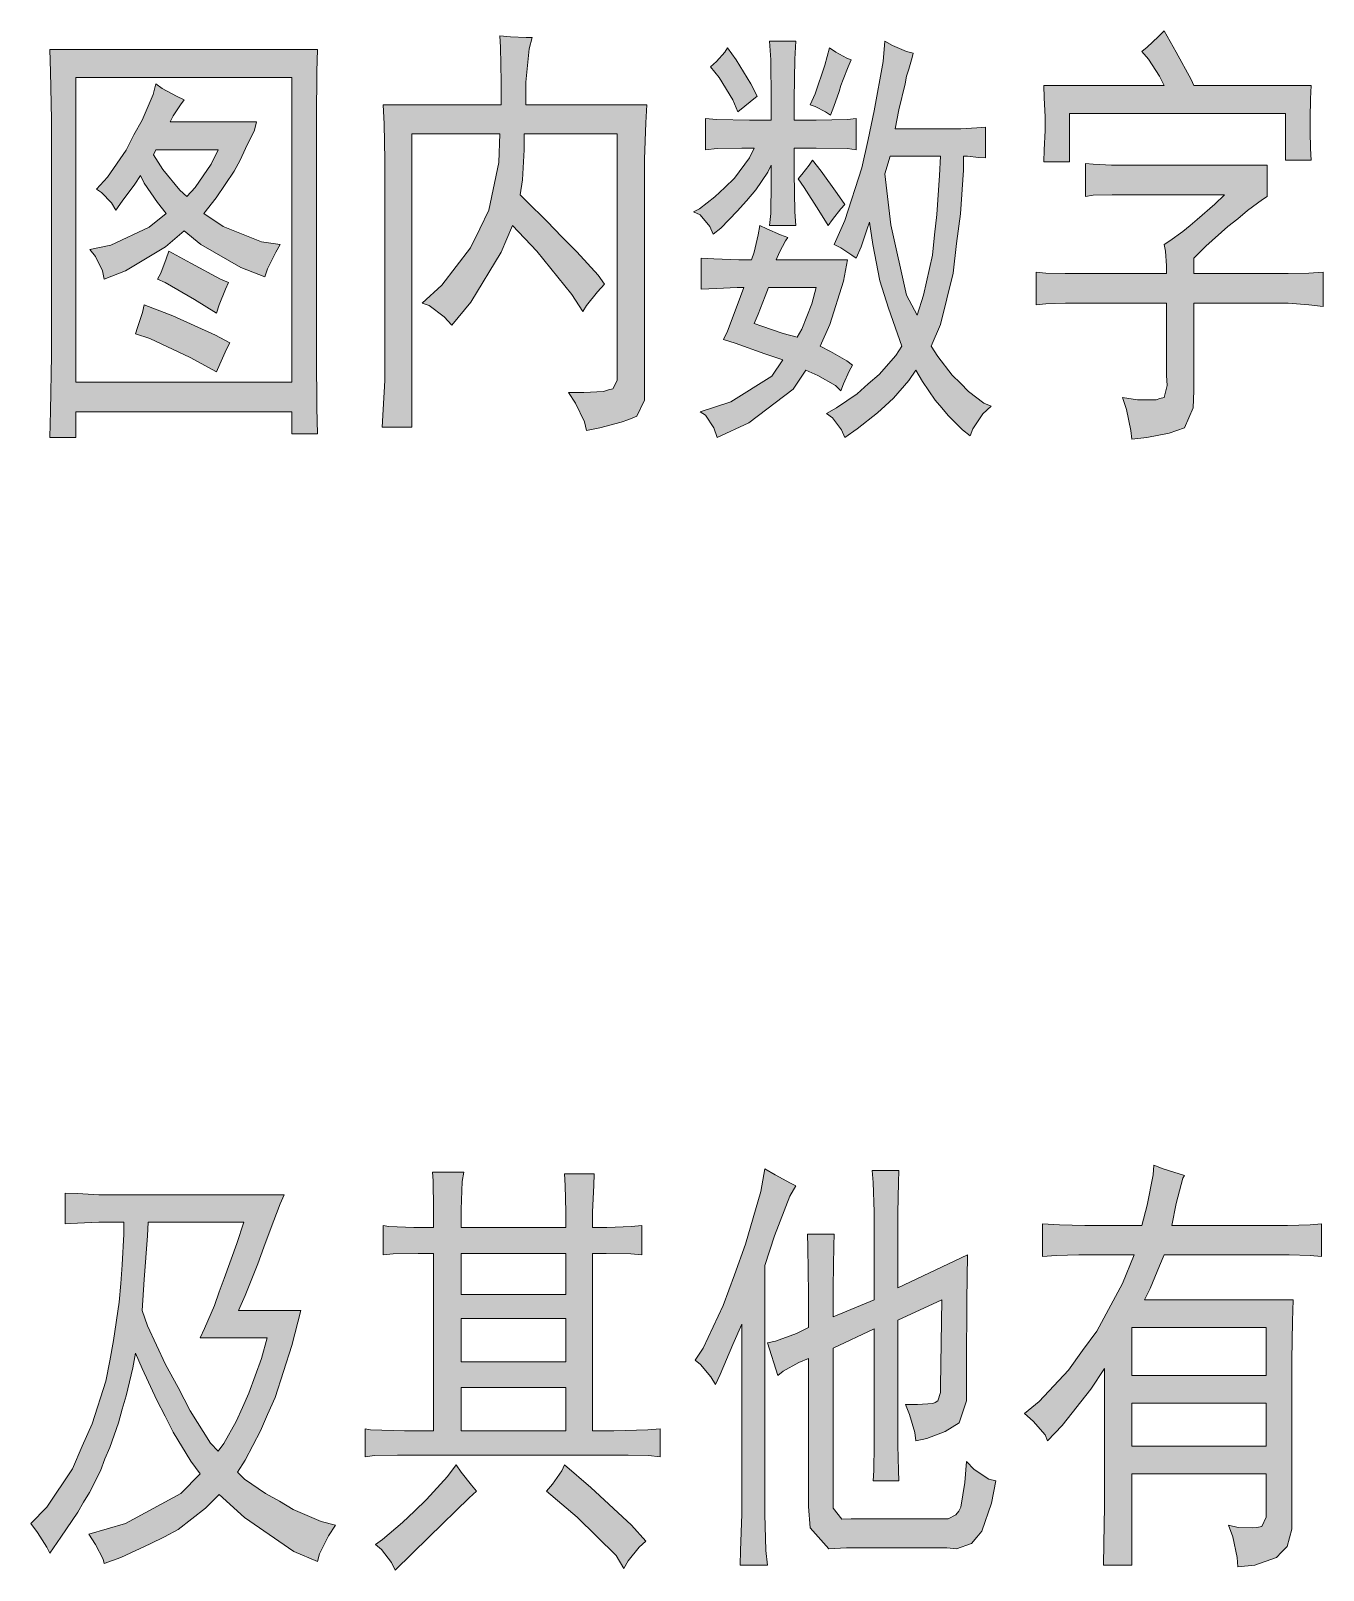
# Model space of a CAD drawing. Header units: millimetres. Extents: x 0 to 414, y 0 to 292.
# Drawn here: x 386.2 to 394.52, y 157.38 to 167.28 of the extents above; entities that cross this region are included whole.
import ezdxf

# ---------------------------------------------------------------- set-up
doc = ezdxf.new("R2010")
doc.units = ezdxf.units.MM

msp = doc.modelspace()

# ---------------------------------------------------------------- hatches: boundary and pattern name
h = msp.add_hatch(color=0)
h.dxf.hatch_style = 2
h.paths.add_polyline_path([(388.722306, 165.530389), (388.849306, 165.646806), (389.03275, 165.886694), (389.092722, 166.010167), (389.152694, 166.130111), (389.216194, 166.437028), (389.22325, 166.620472), (388.655278, 166.620472), (388.655278, 164.733111), (388.464778, 164.733111), (388.471833, 164.846), (388.482417, 165.032972), (388.482417, 165.110583), (388.482417, 166.341778), (388.482417, 166.451139), (388.478889, 166.683972), (388.471833, 166.807444), (389.230306, 166.807444), (389.230306, 166.955611), (389.226778, 167.177861), (389.22325, 167.251944), (389.290278, 167.244889), (389.392583, 167.241361), (389.431389, 167.241361), (389.410222, 167.167278), (389.389056, 166.952083), (389.389056, 166.807444), (390.168694, 166.807444), (390.161639, 166.691028), (390.154583, 166.458194), (390.154583, 166.341778), (390.154583, 164.987111), (390.154583, 164.905972), (390.105194, 164.803667), (390.052278, 164.7825), (390.002889, 164.764861), (389.865306, 164.729583), (389.780639, 164.711944), (389.766528, 164.768389), (389.710083, 164.888333), (389.664222, 164.955361), (389.763, 164.955361), (389.89, 164.962417), (389.92175, 164.973), (389.949972, 164.980056), (389.978194, 165.032972), (389.978194, 165.078833), (389.978194, 166.620472), (389.378472, 166.620472), (389.378472, 166.518167), (389.367889, 166.324139), (389.353778, 166.228889), (389.392583, 166.190083), (389.526639, 166.056028), (389.621889, 165.95725), (389.717139, 165.862), (389.854722, 165.710306), (389.897056, 165.653861), (389.851194, 165.604472), (389.780639, 165.516278), (389.755944, 165.477472), (389.685389, 165.586833), (389.459611, 165.865528), (389.304389, 166.031333), (389.230306, 165.858472), (389.036278, 165.537444), (388.912806, 165.389278), (388.863417, 165.442194), (388.768167, 165.516278)])
h = msp.add_hatch(color=0)
h.dxf.hatch_style = 2
h.paths.add_polyline_path([(390.9695, 166.708667), (390.9695, 166.839194), (390.965972, 167.096722), (390.958917, 167.216667), (391.12825, 167.216667), (391.121194, 167.10025), (391.117667, 166.84625), (391.117667, 166.708667), (391.258778, 166.708667), (391.459861, 166.712194), (391.516306, 166.71925), (391.516306, 166.518167), (391.459861, 166.525222), (391.258778, 166.52875), (391.117667, 166.52875), (391.117667, 166.37), (391.121194, 166.119528), (391.12825, 166.031333), (390.958917, 166.031333), (390.965972, 166.108944), (390.9695, 166.302972), (390.9695, 166.419389), (390.948333, 166.373528), (390.870722, 166.260639), (390.81075, 166.190083), (390.750778, 166.123056), (390.644944, 166.013694), (390.595556, 165.974889), (390.574389, 166.024278), (390.510889, 166.098361), (390.468556, 166.119528), (390.507361, 166.137167), (390.606139, 166.214778), (390.669639, 166.27475), (390.733139, 166.334722), (390.828389, 166.46525), (390.860139, 166.52875), (390.779, 166.52875), (390.62025, 166.525222), (390.546167, 166.518167), (390.546167, 166.71925), (390.616722, 166.712194), (390.828389, 166.708667)])
h = msp.add_hatch(color=0)
h.paths.add_polyline_path([(391.883194, 167.139056), (391.876139, 167.110833), (391.854972, 167.03675), (391.840861, 166.990889), (391.830278, 166.9415), (391.791472, 166.775694), (391.766778, 166.652222), (392.151306, 166.652222), (392.190111, 166.652222), (392.292417, 166.659278), (392.348861, 166.662806), (392.348861, 166.46525), (392.303, 166.468778), (392.232444, 166.475833), (392.20775, 166.475833), (392.20775, 166.387639), (392.186583, 166.105417), (392.161889, 165.914917), (392.140722, 165.724417), (392.059583, 165.392806), (391.999611, 165.255222), (392.041944, 165.188194), (392.133667, 165.06825), (392.186583, 165.015333), (392.2395, 164.962417), (392.338278, 164.888333), (392.384139, 164.867167), (392.331222, 164.817778), (392.267722, 164.722528), (392.250083, 164.676667), (392.200694, 164.715472), (392.108972, 164.807194), (392.066639, 164.856583), (392.024306, 164.905972), (391.943167, 165.025917), (391.900833, 165.1), (391.854972, 165.032972), (391.756194, 164.920083), (391.703278, 164.870694), (391.653889, 164.824833), (391.523361, 164.722528), (391.442222, 164.666083), (391.421056, 164.715472), (391.364611, 164.793083), (391.325806, 164.821306), (391.389306, 164.856583), (391.523361, 164.948306), (391.593917, 165.011806), (391.664472, 165.071778), (391.770306, 165.19525), (391.809111, 165.255222), (391.780889, 165.332833), (391.724444, 165.498639), (391.696222, 165.586833), (391.668, 165.675028), (391.622139, 165.907861), (391.600972, 166.0525), (391.586861, 166.010167), (391.548056, 165.89375), (391.516306, 165.819667), (391.488083, 165.840833), (391.417528, 165.886694), (391.375194, 165.907861), (391.442222, 166.063083), (391.551583, 166.40175), (391.593917, 166.585194), (391.632722, 166.768639), (391.689167, 167.086139), (391.69975, 167.216667), (391.749139, 167.188444), (391.840861, 167.149639)])
h.paths.add_polyline_path([(391.69975, 166.362944), (391.738556, 166.034861), (391.840861, 165.583306), (391.907889, 165.452778), (391.950222, 165.583306), (392.006667, 165.840833), (392.020778, 165.971361), (392.034889, 166.101889), (392.052528, 166.352361), (392.059583, 166.475833), (391.735028, 166.475833)])
h = msp.add_hatch(color=0)
h.dxf.hatch_style = 2
h.paths.add_polyline_path([(393.498917, 167.283694), (393.576528, 167.146111), (393.671778, 166.969722), (393.689417, 166.930917), (394.444361, 166.930917), (394.440833, 166.84625), (394.437306, 166.71925), (394.437306, 166.673389), (394.437306, 166.634583), (394.440833, 166.525222), (394.444361, 166.451139), (394.278556, 166.451139), (394.278556, 166.751), (392.888611, 166.751), (392.888611, 166.440556), (392.722806, 166.440556), (392.726333, 166.518167), (392.733389, 166.641639), (392.733389, 166.683972), (392.733389, 166.729833), (392.726333, 166.853306), (392.722806, 166.930917), (393.498917, 166.930917), (393.467167, 166.990889), (393.396611, 167.10025), (393.354278, 167.149639), (393.389556, 167.177861), (393.460111, 167.244889)])
h = msp.add_hatch(color=0)
h.paths.add_polyline_path([(388.0485, 167.16375), (388.044972, 167.022639), (388.041444, 166.71925), (388.041444, 166.553444), (388.041444, 165.364583), (388.041444, 165.19525), (388.044972, 164.856583), (388.0485, 164.690778), (387.882694, 164.690778), (387.882694, 164.831889), (386.49275, 164.831889), (386.49275, 164.666083), (386.326944, 164.666083), (386.330472, 164.838944), (386.337528, 165.19525), (386.337528, 165.375167), (386.337528, 166.553444), (386.337528, 166.712194), (386.330472, 167.019111), (386.326944, 167.16375)])
h.paths.add_polyline_path([(387.882694, 165.022389), (387.882694, 166.983833), (386.49275, 166.983833), (386.49275, 165.022389)])
h = msp.add_hatch(color=0)
h.dxf.hatch_style = 2
h.paths.add_polyline_path([(390.687278, 167.174333), (390.743722, 167.096722), (390.838972, 166.9415), (390.877778, 166.863889), (390.754306, 166.761583), (390.722556, 166.839194), (390.634361, 166.983833), (390.577917, 167.050861), (390.616722, 167.086139), (390.669639, 167.146111)])
h = msp.add_hatch(color=0)
h.dxf.hatch_style = 2
h.paths.add_polyline_path([(391.484556, 167.096722), (391.463389, 167.050861), (391.431639, 166.969722), (391.417528, 166.930917), (391.406944, 166.892111), (391.371667, 166.796861), (391.3505, 166.740417), (391.31875, 166.761583), (391.251722, 166.796861), (391.219972, 166.807444), (391.251722, 166.878), (391.315222, 167.061444), (391.343444, 167.174333), (391.385778, 167.146111), (391.456333, 167.107306)])
h = msp.add_hatch(color=0)
h.paths.add_polyline_path([(387.19125, 166.839194), (387.166556, 166.807444), (387.120694, 166.736889), (387.099528, 166.698083), (387.656917, 166.698083), (387.642806, 166.645167), (387.586361, 166.525222), (387.551083, 166.451139), (387.512278, 166.380583), (387.395861, 166.207722), (387.31825, 166.108944), (387.441722, 166.024278), (387.688667, 165.9255), (387.808611, 165.907861), (387.780389, 165.858472), (387.727472, 165.752639), (387.709833, 165.699722), (387.554611, 165.759694), (387.297083, 165.907861), (387.19125, 165.996056), (387.071306, 165.89375), (386.813778, 165.738528), (386.676194, 165.685611), (386.665611, 165.738528), (386.61975, 165.83025), (386.584472, 165.876111), (386.718528, 165.904333), (386.965472, 166.02075), (387.074833, 166.108944), (387.018389, 166.1795), (386.933722, 166.302972), (386.909028, 166.352361), (386.87375, 166.295917), (386.792611, 166.186556), (386.750278, 166.130111), (386.722056, 166.175972), (386.658556, 166.243), (386.626806, 166.264167), (386.697361, 166.341778), (386.817306, 166.514639), (386.866694, 166.613417), (386.919611, 166.708667), (386.990167, 166.874472), (387.007806, 166.9415), (387.050139, 166.913278), (387.141861, 166.863889)])
h.paths.add_polyline_path([(386.993694, 166.486417), (387.053667, 166.391167), (387.163028, 166.257111), (387.208889, 166.218306), (387.261806, 166.27475), (387.364111, 166.426444), (387.409972, 166.518167), (387.007806, 166.518167)])
h = msp.add_hatch(color=0)
h.dxf.hatch_style = 2
h.paths.add_polyline_path([(391.234083, 166.451139), (391.290528, 166.380583), (391.392833, 166.235944), (391.442222, 166.165389), (391.417528, 166.137167), (391.364611, 166.070139), (391.336389, 166.031333), (391.276417, 166.126583), (391.181167, 166.27475), (391.142361, 166.331194), (391.167056, 166.359417), (391.212917, 166.419389)])
h = msp.add_hatch(color=0)
h.dxf.hatch_style = 2
h.paths.add_polyline_path([(394.162139, 166.419389), (394.162139, 166.218306), (394.130389, 166.197139), (394.035139, 166.126583), (393.971639, 166.073667), (393.908139, 166.024278), (393.767028, 165.897278), (393.689417, 165.819667), (393.689417, 165.720889), (394.253861, 165.720889), (394.296194, 165.720889), (394.43025, 165.724417), (394.521972, 165.731472), (394.521972, 165.509222), (394.43025, 165.519806), (394.296194, 165.530389), (394.253861, 165.530389), (393.689417, 165.530389), (393.689417, 164.965944), (393.685889, 164.856583), (393.629444, 164.729583), (393.580056, 164.711944), (393.530667, 164.694306), (393.386028, 164.666083), (393.290778, 164.6555), (393.283722, 164.711944), (393.2555, 164.846), (393.230806, 164.923611), (393.326056, 164.9095), (393.446, 164.9095), (393.470694, 164.916556), (393.498917, 164.923611), (393.516556, 165.001222), (393.513028, 165.064722), (393.513028, 165.530389), (392.930944, 165.530389), (392.863917, 165.530389), (392.736917, 165.526861), (392.673417, 165.519806), (392.673417, 165.731472), (392.736917, 165.724417), (392.860389, 165.720889), (392.923889, 165.720889), (393.513028, 165.720889), (393.513028, 165.770278), (393.505972, 165.865528), (393.498917, 165.907861), (393.534194, 165.932556), (393.618861, 165.992528), (393.664722, 166.031333), (393.710583, 166.070139), (393.823472, 166.168917), (393.886972, 166.228889), (393.237861, 166.228889), (393.163778, 166.228889), (393.040306, 166.225361), (392.990917, 166.218306), (392.990917, 166.429972), (393.040306, 166.426444), (393.16025, 166.419389), (393.230806, 166.419389)])
h = msp.add_hatch(color=0)
h.paths.add_polyline_path([(391.075333, 165.953722), (391.061222, 165.932556), (391.022417, 165.858472), (391.00125, 165.809083), (391.459861, 165.809083), (391.435167, 165.6715), (391.346972, 165.392806), (391.283472, 165.255222), (391.3505, 165.219944), (391.456333, 165.159972), (391.491611, 165.13175), (391.470444, 165.092944), (391.435167, 165.011806), (391.417528, 164.965944), (391.38225, 165.001222), (391.269361, 165.064722), (391.19175, 165.1), (391.110611, 164.976528), (390.824861, 164.761333), (390.62025, 164.666083), (390.599083, 164.729583), (390.546167, 164.810722), (390.510889, 164.831889), (390.708444, 164.895389), (390.973028, 165.061194), (391.043583, 165.167028), (390.927167, 165.205833), (390.736667, 165.272861), (390.662583, 165.297556), (390.687278, 165.350472), (390.750778, 165.516278), (390.793111, 165.632694), (390.750778, 165.632694), (390.616722, 165.625639), (390.517944, 165.622111), (390.517944, 165.819667), (390.599083, 165.816139), (390.761361, 165.809083), (390.8425, 165.809083), (390.860139, 165.858472), (390.884833, 165.971361), (390.895417, 166.031333), (390.941278, 166.010167), (391.029472, 165.971361)])
h.paths.add_polyline_path([(390.860139, 165.399861), (390.909528, 165.382222), (391.047111, 165.336361), (391.135306, 165.311667), (391.167056, 165.364583), (391.230556, 165.526861), (391.258778, 165.632694), (390.951861, 165.632694), (390.930694, 165.57625), (390.884833, 165.459833)])
h = msp.add_hatch(color=0)
h.dxf.hatch_style = 2
h.paths.add_polyline_path([(387.092472, 165.865528), (387.233583, 165.787917), (387.424083, 165.685611), (387.477, 165.664444), (387.455833, 165.622111), (387.417028, 165.519806), (387.399389, 165.466889), (387.258278, 165.555083), (387.067778, 165.664444), (387.018389, 165.685611), (387.039556, 165.724417), (387.074833, 165.816139)])
h = msp.add_hatch(color=0)
h.dxf.hatch_style = 2
h.paths.add_polyline_path([(386.933722, 165.519806), (387.117167, 165.44925), (387.392333, 165.325778), (387.484056, 165.276389), (387.462889, 165.234056), (387.420556, 165.138806), (387.399389, 165.089417), (387.230056, 165.181139), (386.969, 165.304611), (386.877278, 165.332833), (386.891389, 165.375167), (386.923139, 165.470417)])
h = msp.add_hatch(color=0)
h.paths.add_polyline_path([(392.599333, 158.386639), (392.694583, 158.46425), (392.881556, 158.665333), (392.973278, 158.792333), (393.065, 158.915806), (393.230806, 159.222722), (393.304889, 159.406167), (393.005028, 159.406167), (392.948583, 159.406167), (392.803944, 159.402639), (392.71575, 159.395583), (392.71575, 159.60725), (392.825111, 159.600194), (392.987389, 159.596667), (393.040306, 159.596667), (393.354278, 159.596667), (393.389556, 159.727194), (393.428361, 159.921222), (393.431889, 159.984722), (393.491861, 159.960028), (393.594167, 159.928278), (393.629444, 159.917694), (393.618861, 159.900056), (393.576528, 159.737778), (393.548306, 159.596667), (394.222111, 159.596667), (394.292667, 159.596667), (394.437306, 159.600194), (394.511389, 159.60725), (394.511389, 159.395583), (394.437306, 159.402639), (394.30325, 159.406167), (394.246806, 159.406167), (393.498917, 159.406167), (393.467167, 159.335611), (393.407194, 159.190972), (393.371917, 159.116889), (394.327944, 159.116889), (394.324417, 158.979306), (394.320889, 158.728833), (394.320889, 158.619472), (394.320889, 157.719889), (394.320889, 157.642278), (394.289139, 157.529389), (394.253861, 157.494111), (394.222111, 157.458833), (394.081, 157.409444), (393.971639, 157.398861), (393.968111, 157.458833), (393.939889, 157.592889), (393.911667, 157.666972), (393.975167, 157.652861), (394.066889, 157.649333), (394.095111, 157.652861), (394.126861, 157.659917), (394.155083, 157.719889), (394.155083, 157.776333), (394.155083, 157.998583), (393.290778, 157.998583), (393.290778, 157.409444), (393.107333, 157.409444), (393.110861, 157.550556), (393.114389, 157.786917), (393.114389, 157.885694), (393.114389, 158.675917), (393.026194, 158.541861), (392.84275, 158.309028), (392.7475, 158.21025), (392.733389, 158.249056), (392.655778, 158.33725)])
h.paths.add_polyline_path([(394.155083, 158.630056), (394.155083, 158.9405), (393.290778, 158.9405), (393.290778, 158.630056)])
h.paths.add_polyline_path([(394.155083, 158.174972), (394.155083, 158.453667), (393.290778, 158.453667), (393.290778, 158.174972)])
h = msp.add_hatch(color=0)
h.paths.add_polyline_path([(389.819444, 158.27375), (389.957028, 158.27375), (390.17575, 158.280806), (390.253361, 158.287861), (390.253361, 158.107944), (390.179278, 158.115), (390.04875, 158.118528), (389.995833, 158.118528), (388.655278, 158.118528), (388.563556, 158.118528), (388.415389, 158.115), (388.355417, 158.107944), (388.355417, 158.287861), (388.390694, 158.280806), (388.609417, 158.27375), (388.796389, 158.27375), (388.796389, 159.41675), (388.697611, 159.41675), (388.535333, 159.413222), (388.471833, 159.406167), (388.471833, 159.596667), (388.507111, 159.589611), (388.669389, 159.582556), (388.796389, 159.582556), (388.796389, 159.706028), (388.792861, 159.882417), (388.789333, 159.938861), (388.990417, 159.938861), (388.979833, 159.878889), (388.972778, 159.698972), (388.972778, 159.582556), (389.646583, 159.582556), (389.646583, 159.684861), (389.643056, 159.854194), (389.639528, 159.928278), (389.830028, 159.928278), (389.8265, 159.854194), (389.819444, 159.684861), (389.819444, 159.582556), (389.911167, 159.582556), (390.069917, 159.589611), (390.136944, 159.596667), (390.136944, 159.406167), (390.066389, 159.413222), (389.907639, 159.41675), (389.819444, 159.41675)])
h.paths.add_polyline_path([(389.646583, 158.27375), (389.646583, 158.552444), (388.972778, 158.552444), (388.972778, 158.27375)])
h.paths.add_polyline_path([(389.646583, 158.71825), (389.646583, 158.996944), (388.972778, 158.996944), (388.972778, 158.71825)])
h.paths.add_polyline_path([(389.646583, 159.152167), (389.646583, 159.41675), (388.972778, 159.41675), (388.972778, 159.152167)])
h = msp.add_hatch(color=0)
h.dxf.hatch_style = 2
h.paths.add_polyline_path([(391.12825, 159.850667), (391.089444, 159.783639), (390.990667, 159.529639), (390.927167, 159.339139), (390.927167, 157.875111), (390.927167, 157.737528), (390.934222, 157.504694), (390.944806, 157.409444), (390.768417, 157.409444), (390.771944, 157.504694), (390.779, 157.737528), (390.779, 157.875111), (390.779, 158.961667), (390.722556, 158.831139), (390.641417, 158.637111), (390.609667, 158.573611), (390.581444, 158.623), (390.514417, 158.700611), (390.479139, 158.728833), (390.532056, 158.806444), (390.659056, 159.081611), (390.733139, 159.279167), (390.803694, 159.476722), (390.902472, 159.815389), (390.927167, 159.960028), (390.994194, 159.921222), (391.092972, 159.868306)])
h = msp.add_hatch(color=0)
h.dxf.hatch_style = 2
h.paths.add_polyline_path([(391.209389, 158.9405), (391.209389, 159.155694), (391.205861, 159.455556), (391.202333, 159.540222), (391.375194, 159.540222), (391.371667, 159.466139), (391.368139, 159.201556), (391.368139, 159.007528), (391.632722, 159.116889), (391.632722, 159.571972), (391.632722, 159.684861), (391.625667, 159.871833), (391.618611, 159.949444), (391.791472, 159.949444), (391.787944, 159.871833), (391.784417, 159.677806), (391.784417, 159.561389), (391.784417, 159.1945), (392.232444, 159.406167), (392.228917, 159.113361), (392.225389, 158.700611), (392.225389, 158.584194), (392.225389, 158.467778), (392.179528, 158.326667), (392.133667, 158.298444), (392.087806, 158.270222), (391.971389, 158.224361), (391.900833, 158.21025), (391.893778, 158.263167), (391.8585, 158.379583), (391.833806, 158.443083), (391.911417, 158.443083), (392.010194, 158.450139), (392.024306, 158.457194), (392.041944, 158.467778), (392.059583, 158.520694), (392.059583, 158.563028), (392.066639, 159.116889), (391.784417, 158.986361), (391.784417, 158.27375), (391.784417, 158.182028), (391.787944, 158.01975), (391.791472, 157.952722), (391.625667, 157.952722), (391.629194, 158.01975), (391.632722, 158.182028), (391.632722, 158.27375), (391.632722, 158.929917), (391.368139, 158.806444), (391.368139, 157.853944), (391.368139, 157.776333), (391.424583, 157.705778), (391.484556, 157.709306), (392.073694, 157.709306), (392.108972, 157.709306), (392.158361, 157.734), (392.176, 157.758694), (392.190111, 157.783389), (392.214806, 157.942139), (392.225389, 158.076194), (392.274778, 158.026806), (392.370028, 157.963306), (392.415889, 157.952722), (392.387667, 157.808083), (392.324167, 157.628167), (392.292417, 157.589361), (392.257139, 157.550556), (392.161889, 157.515278), (392.098389, 157.522333), (391.452806, 157.522333), (391.339917, 157.515278), (391.219972, 157.649333), (391.209389, 157.786917), (391.209389, 158.739417), (391.145889, 158.714722), (391.047111, 158.658278), (391.011833, 158.630056), (390.944806, 158.841722), (390.997722, 158.852306), (391.131778, 158.901694)])
h = msp.add_hatch(color=0)
h.paths.add_polyline_path([(387.833306, 159.794222), (387.808611, 159.73425), (387.745111, 159.564917), (387.702778, 159.455556), (387.663972, 159.349722), (387.582833, 159.145111), (387.5405, 159.049861), (387.942667, 159.049861), (387.882694, 158.824083), (387.776861, 158.488944), (387.727472, 158.379583), (387.681611, 158.27375), (387.582833, 158.086778), (387.533444, 158.009167), (387.579306, 157.963306), (387.713361, 157.871583), (387.805083, 157.822194), (387.893278, 157.769278), (388.073194, 157.691667), (388.164917, 157.666972), (388.119056, 157.599944), (388.062611, 157.483528), (388.0485, 157.434139), (387.896806, 157.497639), (387.579306, 157.716361), (387.417028, 157.864528), (387.328833, 157.776333), (387.152444, 157.63875), (387.06425, 157.592889), (386.972528, 157.547028), (386.782028, 157.458833), (386.676194, 157.420028), (386.669139, 157.44825), (386.61975, 157.5435), (386.577417, 157.610528), (386.813778, 157.677556), (387.170083, 157.871583), (387.293556, 157.998583), (387.233583, 158.079722), (387.120694, 158.266694), (387.067778, 158.369), (387.014861, 158.471306), (386.919611, 158.675917), (386.877278, 158.774694), (386.859639, 158.679444), (386.817306, 158.499528), (386.792611, 158.414861), (386.767917, 158.326667), (386.711472, 158.167917), (386.679722, 158.093833), (386.6515, 158.016222), (386.580944, 157.878639), (386.542139, 157.815139), (386.506861, 157.751639), (386.3975, 157.589361), (386.326944, 157.487056), (386.305778, 157.525861), (386.245806, 157.621111), (386.203472, 157.677556), (386.305778, 157.783389), (386.471583, 158.030333), (386.535083, 158.174972), (386.598583, 158.319611), (386.686778, 158.594778), (386.711472, 158.725306), (386.736167, 158.855833), (386.771444, 159.102778), (386.782028, 159.222722), (386.792611, 159.342667), (386.803194, 159.540222), (386.803194, 159.617833), (386.700889, 159.617833), (386.640917, 159.617833), (386.503333, 159.610778), (386.425722, 159.60725), (386.425722, 159.804806), (386.503333, 159.801278), (386.640917, 159.794222), (386.700889, 159.794222)])
h.paths.add_polyline_path([(386.919611, 159.049861), (386.954889, 158.951083), (387.071306, 158.700611), (387.152444, 158.552444), (387.230056, 158.404278), (387.360583, 158.196139), (387.409972, 158.143222), (387.44525, 158.192611), (387.526389, 158.333722), (387.565194, 158.425444), (387.607528, 158.517167), (387.688667, 158.739417), (387.723944, 158.873472), (387.293556, 158.873472), (387.321778, 158.933444), (387.385278, 159.081611), (387.417028, 159.169806), (387.448778, 159.254472), (387.529917, 159.48025), (387.575778, 159.617833), (386.958417, 159.617833), (386.954889, 159.529639), (386.933722, 159.247417)])
h = msp.add_hatch(color=0)
h.dxf.hatch_style = 2
h.paths.add_polyline_path([(388.422444, 157.5435), (388.468306, 157.57525), (388.595306, 157.684611), (388.672917, 157.758694), (388.750528, 157.832778), (388.884583, 157.980944), (388.941028, 158.055028), (388.972778, 158.009167), (389.039806, 157.9245), (389.071556, 157.885694), (389.025694, 157.843361), (388.764639, 157.589361), (388.549444, 157.377694), (388.52475, 157.427083), (388.46125, 157.51175)])
h = msp.add_hatch(color=0)
h.dxf.hatch_style = 2
h.paths.add_polyline_path([(389.639528, 158.055028), (389.808861, 157.910389), (390.069917, 157.666972), (390.161639, 157.564667), (390.119306, 157.525861), (390.04875, 157.437667), (390.020528, 157.388278), (389.971139, 157.472944), (389.720667, 157.719889), (389.523111, 157.885694), (389.561917, 157.931556), (389.621889, 158.016222)])

# ---------------------------------------------------------------- linework, layer by layer
at = {"color": 0, "lineweight": 0}
for points in [[(388.722306, 165.530389), (388.849306, 165.646806), (389.03275, 165.886694), (389.092722, 166.010167), (389.152694, 166.130111), (389.216194, 166.437028), (389.22325, 166.620472), (388.655278, 166.620472), (388.655278, 164.733111), (388.464778, 164.733111), (388.471833, 164.846), (388.482417, 165.032972), (388.482417, 165.110583), (388.482417, 166.341778), (388.482417, 166.451139), (388.478889, 166.683972), (388.471833, 166.807444), (389.230306, 166.807444), (389.230306, 166.955611), (389.226778, 167.177861), (389.22325, 167.251944), (389.290278, 167.244889), (389.392583, 167.241361), (389.431389, 167.241361), (389.410222, 167.167278), (389.389056, 166.952083), (389.389056, 166.807444), (390.168694, 166.807444), (390.161639, 166.691028), (390.154583, 166.458194), (390.154583, 166.341778), (390.154583, 164.987111), (390.154583, 164.905972), (390.105194, 164.803667), (390.052278, 164.7825), (390.002889, 164.764861), (389.865306, 164.729583), (389.780639, 164.711944), (389.766528, 164.768389), (389.710083, 164.888333), (389.664222, 164.955361), (389.763, 164.955361), (389.89, 164.962417), (389.92175, 164.973), (389.949972, 164.980056), (389.978194, 165.032972), (389.978194, 165.078833), (389.978194, 166.620472), (389.378472, 166.620472), (389.378472, 166.518167), (389.367889, 166.324139), (389.353778, 166.228889), (389.392583, 166.190083), (389.526639, 166.056028), (389.621889, 165.95725), (389.717139, 165.862), (389.854722, 165.710306), (389.897056, 165.653861), (389.851194, 165.604472), (389.780639, 165.516278), (389.755944, 165.477472), (389.685389, 165.586833), (389.459611, 165.865528), (389.304389, 166.031333), (389.230306, 165.858472), (389.036278, 165.537444), (388.912806, 165.389278), (388.863417, 165.442194), (388.768167, 165.516278)], [(390.9695, 166.708667), (390.9695, 166.839194), (390.965972, 167.096722), (390.958917, 167.216667), (391.12825, 167.216667), (391.121194, 167.10025), (391.117667, 166.84625), (391.117667, 166.708667), (391.258778, 166.708667), (391.459861, 166.712194), (391.516306, 166.71925), (391.516306, 166.518167), (391.459861, 166.525222), (391.258778, 166.52875), (391.117667, 166.52875), (391.117667, 166.37), (391.121194, 166.119528), (391.12825, 166.031333), (390.958917, 166.031333), (390.965972, 166.108944), (390.9695, 166.302972), (390.9695, 166.419389), (390.948333, 166.373528), (390.870722, 166.260639), (390.81075, 166.190083), (390.750778, 166.123056), (390.644944, 166.013694), (390.595556, 165.974889), (390.574389, 166.024278), (390.510889, 166.098361), (390.468556, 166.119528), (390.507361, 166.137167), (390.606139, 166.214778), (390.669639, 166.27475), (390.733139, 166.334722), (390.828389, 166.46525), (390.860139, 166.52875), (390.779, 166.52875), (390.62025, 166.525222), (390.546167, 166.518167), (390.546167, 166.71925), (390.616722, 166.712194), (390.828389, 166.708667)], [(391.883194, 167.139056), (391.876139, 167.110833), (391.854972, 167.03675), (391.840861, 166.990889), (391.830278, 166.9415), (391.791472, 166.775694), (391.766778, 166.652222), (392.151306, 166.652222), (392.190111, 166.652222), (392.292417, 166.659278), (392.348861, 166.662806), (392.348861, 166.46525), (392.303, 166.468778), (392.232444, 166.475833), (392.20775, 166.475833), (392.20775, 166.387639), (392.186583, 166.105417), (392.161889, 165.914917), (392.140722, 165.724417), (392.059583, 165.392806), (391.999611, 165.255222), (392.041944, 165.188194), (392.133667, 165.06825), (392.186583, 165.015333), (392.2395, 164.962417), (392.338278, 164.888333), (392.384139, 164.867167), (392.331222, 164.817778), (392.267722, 164.722528), (392.250083, 164.676667), (392.200694, 164.715472), (392.108972, 164.807194), (392.066639, 164.856583), (392.024306, 164.905972), (391.943167, 165.025917), (391.900833, 165.1), (391.854972, 165.032972), (391.756194, 164.920083), (391.703278, 164.870694), (391.653889, 164.824833), (391.523361, 164.722528), (391.442222, 164.666083), (391.421056, 164.715472), (391.364611, 164.793083), (391.325806, 164.821306), (391.389306, 164.856583), (391.523361, 164.948306), (391.593917, 165.011806), (391.664472, 165.071778), (391.770306, 165.19525), (391.809111, 165.255222), (391.780889, 165.332833), (391.724444, 165.498639), (391.696222, 165.586833), (391.668, 165.675028), (391.622139, 165.907861), (391.600972, 166.0525), (391.586861, 166.010167), (391.548056, 165.89375), (391.516306, 165.819667), (391.488083, 165.840833), (391.417528, 165.886694), (391.375194, 165.907861), (391.442222, 166.063083), (391.551583, 166.40175), (391.593917, 166.585194), (391.632722, 166.768639), (391.689167, 167.086139), (391.69975, 167.216667), (391.749139, 167.188444), (391.840861, 167.149639)], [(393.498917, 167.283694), (393.576528, 167.146111), (393.671778, 166.969722), (393.689417, 166.930917), (394.444361, 166.930917), (394.440833, 166.84625), (394.437306, 166.71925), (394.437306, 166.673389), (394.437306, 166.634583), (394.440833, 166.525222), (394.444361, 166.451139), (394.278556, 166.451139), (394.278556, 166.751), (392.888611, 166.751), (392.888611, 166.440556), (392.722806, 166.440556), (392.726333, 166.518167), (392.733389, 166.641639), (392.733389, 166.683972), (392.733389, 166.729833), (392.726333, 166.853306), (392.722806, 166.930917), (393.498917, 166.930917), (393.467167, 166.990889), (393.396611, 167.10025), (393.354278, 167.149639), (393.389556, 167.177861), (393.460111, 167.244889)], [(388.0485, 167.16375), (388.044972, 167.022639), (388.041444, 166.71925), (388.041444, 166.553444), (388.041444, 165.364583), (388.041444, 165.19525), (388.044972, 164.856583), (388.0485, 164.690778), (387.882694, 164.690778), (387.882694, 164.831889), (386.49275, 164.831889), (386.49275, 164.666083), (386.326944, 164.666083), (386.330472, 164.838944), (386.337528, 165.19525), (386.337528, 165.375167), (386.337528, 166.553444), (386.337528, 166.712194), (386.330472, 167.019111), (386.326944, 167.16375)], [(390.687278, 167.174333), (390.743722, 167.096722), (390.838972, 166.9415), (390.877778, 166.863889), (390.754306, 166.761583), (390.722556, 166.839194), (390.634361, 166.983833), (390.577917, 167.050861), (390.616722, 167.086139), (390.669639, 167.146111)], [(391.484556, 167.096722), (391.463389, 167.050861), (391.431639, 166.969722), (391.417528, 166.930917), (391.406944, 166.892111), (391.371667, 166.796861), (391.3505, 166.740417), (391.31875, 166.761583), (391.251722, 166.796861), (391.219972, 166.807444), (391.251722, 166.878), (391.315222, 167.061444), (391.343444, 167.174333), (391.385778, 167.146111), (391.456333, 167.107306)], [(387.882694, 165.022389), (387.882694, 166.983833), (386.49275, 166.983833), (386.49275, 165.022389)], [(387.19125, 166.839194), (387.166556, 166.807444), (387.120694, 166.736889), (387.099528, 166.698083), (387.656917, 166.698083), (387.642806, 166.645167), (387.586361, 166.525222), (387.551083, 166.451139), (387.512278, 166.380583), (387.395861, 166.207722), (387.31825, 166.108944), (387.441722, 166.024278), (387.688667, 165.9255), (387.808611, 165.907861), (387.780389, 165.858472), (387.727472, 165.752639), (387.709833, 165.699722), (387.554611, 165.759694), (387.297083, 165.907861), (387.19125, 165.996056), (387.071306, 165.89375), (386.813778, 165.738528), (386.676194, 165.685611), (386.665611, 165.738528), (386.61975, 165.83025), (386.584472, 165.876111), (386.718528, 165.904333), (386.965472, 166.02075), (387.074833, 166.108944), (387.018389, 166.1795), (386.933722, 166.302972), (386.909028, 166.352361), (386.87375, 166.295917), (386.792611, 166.186556), (386.750278, 166.130111), (386.722056, 166.175972), (386.658556, 166.243), (386.626806, 166.264167), (386.697361, 166.341778), (386.817306, 166.514639), (386.866694, 166.613417), (386.919611, 166.708667), (386.990167, 166.874472), (387.007806, 166.9415), (387.050139, 166.913278), (387.141861, 166.863889)], [(386.993694, 166.486417), (387.053667, 166.391167), (387.163028, 166.257111), (387.208889, 166.218306), (387.261806, 166.27475), (387.364111, 166.426444), (387.409972, 166.518167), (387.007806, 166.518167)], [(391.234083, 166.451139), (391.290528, 166.380583), (391.392833, 166.235944), (391.442222, 166.165389), (391.417528, 166.137167), (391.364611, 166.070139), (391.336389, 166.031333), (391.276417, 166.126583), (391.181167, 166.27475), (391.142361, 166.331194), (391.167056, 166.359417), (391.212917, 166.419389)], [(391.69975, 166.362944), (391.738556, 166.034861), (391.840861, 165.583306), (391.907889, 165.452778), (391.950222, 165.583306), (392.006667, 165.840833), (392.020778, 165.971361), (392.034889, 166.101889), (392.052528, 166.352361), (392.059583, 166.475833), (391.735028, 166.475833)], [(394.162139, 166.419389), (394.162139, 166.218306), (394.130389, 166.197139), (394.035139, 166.126583), (393.971639, 166.073667), (393.908139, 166.024278), (393.767028, 165.897278), (393.689417, 165.819667), (393.689417, 165.720889), (394.253861, 165.720889), (394.296194, 165.720889), (394.43025, 165.724417), (394.521972, 165.731472), (394.521972, 165.509222), (394.43025, 165.519806), (394.296194, 165.530389), (394.253861, 165.530389), (393.689417, 165.530389), (393.689417, 164.965944), (393.685889, 164.856583), (393.629444, 164.729583), (393.580056, 164.711944), (393.530667, 164.694306), (393.386028, 164.666083), (393.290778, 164.6555), (393.283722, 164.711944), (393.2555, 164.846), (393.230806, 164.923611), (393.326056, 164.9095), (393.446, 164.9095), (393.470694, 164.916556), (393.498917, 164.923611), (393.516556, 165.001222), (393.513028, 165.064722), (393.513028, 165.530389), (392.930944, 165.530389), (392.863917, 165.530389), (392.736917, 165.526861), (392.673417, 165.519806), (392.673417, 165.731472), (392.736917, 165.724417), (392.860389, 165.720889), (392.923889, 165.720889), (393.513028, 165.720889), (393.513028, 165.770278), (393.505972, 165.865528), (393.498917, 165.907861), (393.534194, 165.932556), (393.618861, 165.992528), (393.664722, 166.031333), (393.710583, 166.070139), (393.823472, 166.168917), (393.886972, 166.228889), (393.237861, 166.228889), (393.163778, 166.228889), (393.040306, 166.225361), (392.990917, 166.218306), (392.990917, 166.429972), (393.040306, 166.426444), (393.16025, 166.419389), (393.230806, 166.419389)], [(391.075333, 165.953722), (391.061222, 165.932556), (391.022417, 165.858472), (391.00125, 165.809083), (391.459861, 165.809083), (391.435167, 165.6715), (391.346972, 165.392806), (391.283472, 165.255222), (391.3505, 165.219944), (391.456333, 165.159972), (391.491611, 165.13175), (391.470444, 165.092944), (391.435167, 165.011806), (391.417528, 164.965944), (391.38225, 165.001222), (391.269361, 165.064722), (391.19175, 165.1), (391.110611, 164.976528), (390.824861, 164.761333), (390.62025, 164.666083), (390.599083, 164.729583), (390.546167, 164.810722), (390.510889, 164.831889), (390.708444, 164.895389), (390.973028, 165.061194), (391.043583, 165.167028), (390.927167, 165.205833), (390.736667, 165.272861), (390.662583, 165.297556), (390.687278, 165.350472), (390.750778, 165.516278), (390.793111, 165.632694), (390.750778, 165.632694), (390.616722, 165.625639), (390.517944, 165.622111), (390.517944, 165.819667), (390.599083, 165.816139), (390.761361, 165.809083), (390.8425, 165.809083), (390.860139, 165.858472), (390.884833, 165.971361), (390.895417, 166.031333), (390.941278, 166.010167), (391.029472, 165.971361)], [(387.092472, 165.865528), (387.233583, 165.787917), (387.424083, 165.685611), (387.477, 165.664444), (387.455833, 165.622111), (387.417028, 165.519806), (387.399389, 165.466889), (387.258278, 165.555083), (387.067778, 165.664444), (387.018389, 165.685611), (387.039556, 165.724417), (387.074833, 165.816139)], [(390.860139, 165.399861), (390.909528, 165.382222), (391.047111, 165.336361), (391.135306, 165.311667), (391.167056, 165.364583), (391.230556, 165.526861), (391.258778, 165.632694), (390.951861, 165.632694), (390.930694, 165.57625), (390.884833, 165.459833)], [(386.933722, 165.519806), (387.117167, 165.44925), (387.392333, 165.325778), (387.484056, 165.276389), (387.462889, 165.234056), (387.420556, 165.138806), (387.399389, 165.089417), (387.230056, 165.181139), (386.969, 165.304611), (386.877278, 165.332833), (386.891389, 165.375167), (386.923139, 165.470417)], [(392.599333, 158.386639), (392.694583, 158.46425), (392.881556, 158.665333), (392.973278, 158.792333), (393.065, 158.915806), (393.230806, 159.222722), (393.304889, 159.406167), (393.005028, 159.406167), (392.948583, 159.406167), (392.803944, 159.402639), (392.71575, 159.395583), (392.71575, 159.60725), (392.825111, 159.600194), (392.987389, 159.596667), (393.040306, 159.596667), (393.354278, 159.596667), (393.389556, 159.727194), (393.428361, 159.921222), (393.431889, 159.984722), (393.491861, 159.960028), (393.594167, 159.928278), (393.629444, 159.917694), (393.618861, 159.900056), (393.576528, 159.737778), (393.548306, 159.596667), (394.222111, 159.596667), (394.292667, 159.596667), (394.437306, 159.600194), (394.511389, 159.60725), (394.511389, 159.395583), (394.437306, 159.402639), (394.30325, 159.406167), (394.246806, 159.406167), (393.498917, 159.406167), (393.467167, 159.335611), (393.407194, 159.190972), (393.371917, 159.116889), (394.327944, 159.116889), (394.324417, 158.979306), (394.320889, 158.728833), (394.320889, 158.619472), (394.320889, 157.719889), (394.320889, 157.642278), (394.289139, 157.529389), (394.253861, 157.494111), (394.222111, 157.458833), (394.081, 157.409444), (393.971639, 157.398861), (393.968111, 157.458833), (393.939889, 157.592889), (393.911667, 157.666972), (393.975167, 157.652861), (394.066889, 157.649333), (394.095111, 157.652861), (394.126861, 157.659917), (394.155083, 157.719889), (394.155083, 157.776333), (394.155083, 157.998583), (393.290778, 157.998583), (393.290778, 157.409444), (393.107333, 157.409444), (393.110861, 157.550556), (393.114389, 157.786917), (393.114389, 157.885694), (393.114389, 158.675917), (393.026194, 158.541861), (392.84275, 158.309028), (392.7475, 158.21025), (392.733389, 158.249056), (392.655778, 158.33725)], [(389.819444, 158.27375), (389.957028, 158.27375), (390.17575, 158.280806), (390.253361, 158.287861), (390.253361, 158.107944), (390.179278, 158.115), (390.04875, 158.118528), (389.995833, 158.118528), (388.655278, 158.118528), (388.563556, 158.118528), (388.415389, 158.115), (388.355417, 158.107944), (388.355417, 158.287861), (388.390694, 158.280806), (388.609417, 158.27375), (388.796389, 158.27375), (388.796389, 159.41675), (388.697611, 159.41675), (388.535333, 159.413222), (388.471833, 159.406167), (388.471833, 159.596667), (388.507111, 159.589611), (388.669389, 159.582556), (388.796389, 159.582556), (388.796389, 159.706028), (388.792861, 159.882417), (388.789333, 159.938861), (388.990417, 159.938861), (388.979833, 159.878889), (388.972778, 159.698972), (388.972778, 159.582556), (389.646583, 159.582556), (389.646583, 159.684861), (389.643056, 159.854194), (389.639528, 159.928278), (389.830028, 159.928278), (389.8265, 159.854194), (389.819444, 159.684861), (389.819444, 159.582556), (389.911167, 159.582556), (390.069917, 159.589611), (390.136944, 159.596667), (390.136944, 159.406167), (390.066389, 159.413222), (389.907639, 159.41675), (389.819444, 159.41675)], [(391.12825, 159.850667), (391.089444, 159.783639), (390.990667, 159.529639), (390.927167, 159.339139), (390.927167, 157.875111), (390.927167, 157.737528), (390.934222, 157.504694), (390.944806, 157.409444), (390.768417, 157.409444), (390.771944, 157.504694), (390.779, 157.737528), (390.779, 157.875111), (390.779, 158.961667), (390.722556, 158.831139), (390.641417, 158.637111), (390.609667, 158.573611), (390.581444, 158.623), (390.514417, 158.700611), (390.479139, 158.728833), (390.532056, 158.806444), (390.659056, 159.081611), (390.733139, 159.279167), (390.803694, 159.476722), (390.902472, 159.815389), (390.927167, 159.960028), (390.994194, 159.921222), (391.092972, 159.868306)], [(391.209389, 158.9405), (391.209389, 159.155694), (391.205861, 159.455556), (391.202333, 159.540222), (391.375194, 159.540222), (391.371667, 159.466139), (391.368139, 159.201556), (391.368139, 159.007528), (391.632722, 159.116889), (391.632722, 159.571972), (391.632722, 159.684861), (391.625667, 159.871833), (391.618611, 159.949444), (391.791472, 159.949444), (391.787944, 159.871833), (391.784417, 159.677806), (391.784417, 159.561389), (391.784417, 159.1945), (392.232444, 159.406167), (392.228917, 159.113361), (392.225389, 158.700611), (392.225389, 158.584194), (392.225389, 158.467778), (392.179528, 158.326667), (392.133667, 158.298444), (392.087806, 158.270222), (391.971389, 158.224361), (391.900833, 158.21025), (391.893778, 158.263167), (391.8585, 158.379583), (391.833806, 158.443083), (391.911417, 158.443083), (392.010194, 158.450139), (392.024306, 158.457194), (392.041944, 158.467778), (392.059583, 158.520694), (392.059583, 158.563028), (392.066639, 159.116889), (391.784417, 158.986361), (391.784417, 158.27375), (391.784417, 158.182028), (391.787944, 158.01975), (391.791472, 157.952722), (391.625667, 157.952722), (391.629194, 158.01975), (391.632722, 158.182028), (391.632722, 158.27375), (391.632722, 158.929917), (391.368139, 158.806444), (391.368139, 157.853944), (391.368139, 157.776333), (391.424583, 157.705778), (391.484556, 157.709306), (392.073694, 157.709306), (392.108972, 157.709306), (392.158361, 157.734), (392.176, 157.758694), (392.190111, 157.783389), (392.214806, 157.942139), (392.225389, 158.076194), (392.274778, 158.026806), (392.370028, 157.963306), (392.415889, 157.952722), (392.387667, 157.808083), (392.324167, 157.628167), (392.292417, 157.589361), (392.257139, 157.550556), (392.161889, 157.515278), (392.098389, 157.522333), (391.452806, 157.522333), (391.339917, 157.515278), (391.219972, 157.649333), (391.209389, 157.786917), (391.209389, 158.739417), (391.145889, 158.714722), (391.047111, 158.658278), (391.011833, 158.630056), (390.944806, 158.841722), (390.997722, 158.852306), (391.131778, 158.901694)], [(387.833306, 159.794222), (387.808611, 159.73425), (387.745111, 159.564917), (387.702778, 159.455556), (387.663972, 159.349722), (387.582833, 159.145111), (387.5405, 159.049861), (387.942667, 159.049861), (387.882694, 158.824083), (387.776861, 158.488944), (387.727472, 158.379583), (387.681611, 158.27375), (387.582833, 158.086778), (387.533444, 158.009167), (387.579306, 157.963306), (387.713361, 157.871583), (387.805083, 157.822194), (387.893278, 157.769278), (388.073194, 157.691667), (388.164917, 157.666972), (388.119056, 157.599944), (388.062611, 157.483528), (388.0485, 157.434139), (387.896806, 157.497639), (387.579306, 157.716361), (387.417028, 157.864528), (387.328833, 157.776333), (387.152444, 157.63875), (387.06425, 157.592889), (386.972528, 157.547028), (386.782028, 157.458833), (386.676194, 157.420028), (386.669139, 157.44825), (386.61975, 157.5435), (386.577417, 157.610528), (386.813778, 157.677556), (387.170083, 157.871583), (387.293556, 157.998583), (387.233583, 158.079722), (387.120694, 158.266694), (387.067778, 158.369), (387.014861, 158.471306), (386.919611, 158.675917), (386.877278, 158.774694), (386.859639, 158.679444), (386.817306, 158.499528), (386.792611, 158.414861), (386.767917, 158.326667), (386.711472, 158.167917), (386.679722, 158.093833), (386.6515, 158.016222), (386.580944, 157.878639), (386.542139, 157.815139), (386.506861, 157.751639), (386.3975, 157.589361), (386.326944, 157.487056), (386.305778, 157.525861), (386.245806, 157.621111), (386.203472, 157.677556), (386.305778, 157.783389), (386.471583, 158.030333), (386.535083, 158.174972), (386.598583, 158.319611), (386.686778, 158.594778), (386.711472, 158.725306), (386.736167, 158.855833), (386.771444, 159.102778), (386.782028, 159.222722), (386.792611, 159.342667), (386.803194, 159.540222), (386.803194, 159.617833), (386.700889, 159.617833), (386.640917, 159.617833), (386.503333, 159.610778), (386.425722, 159.60725), (386.425722, 159.804806), (386.503333, 159.801278), (386.640917, 159.794222), (386.700889, 159.794222)], [(386.919611, 159.049861), (386.954889, 158.951083), (387.071306, 158.700611), (387.152444, 158.552444), (387.230056, 158.404278), (387.360583, 158.196139), (387.409972, 158.143222), (387.44525, 158.192611), (387.526389, 158.333722), (387.565194, 158.425444), (387.607528, 158.517167), (387.688667, 158.739417), (387.723944, 158.873472), (387.293556, 158.873472), (387.321778, 158.933444), (387.385278, 159.081611), (387.417028, 159.169806), (387.448778, 159.254472), (387.529917, 159.48025), (387.575778, 159.617833), (386.958417, 159.617833), (386.954889, 159.529639), (386.933722, 159.247417)], [(389.646583, 159.152167), (389.646583, 159.41675), (388.972778, 159.41675), (388.972778, 159.152167)], [(389.646583, 158.71825), (389.646583, 158.996944), (388.972778, 158.996944), (388.972778, 158.71825)], [(394.155083, 158.630056), (394.155083, 158.9405), (393.290778, 158.9405), (393.290778, 158.630056)], [(389.646583, 158.27375), (389.646583, 158.552444), (388.972778, 158.552444), (388.972778, 158.27375)], [(394.155083, 158.174972), (394.155083, 158.453667), (393.290778, 158.453667), (393.290778, 158.174972)], [(388.422444, 157.5435), (388.468306, 157.57525), (388.595306, 157.684611), (388.672917, 157.758694), (388.750528, 157.832778), (388.884583, 157.980944), (388.941028, 158.055028), (388.972778, 158.009167), (389.039806, 157.9245), (389.071556, 157.885694), (389.025694, 157.843361), (388.764639, 157.589361), (388.549444, 157.377694), (388.52475, 157.427083), (388.46125, 157.51175)], [(389.639528, 158.055028), (389.808861, 157.910389), (390.069917, 157.666972), (390.161639, 157.564667), (390.119306, 157.525861), (390.04875, 157.437667), (390.020528, 157.388278), (389.971139, 157.472944), (389.720667, 157.719889), (389.523111, 157.885694), (389.561917, 157.931556), (389.621889, 158.016222)]]:
    msp.add_lwpolyline(points, close=True, dxfattribs=at)

doc.saveas('drawing.dxf')
